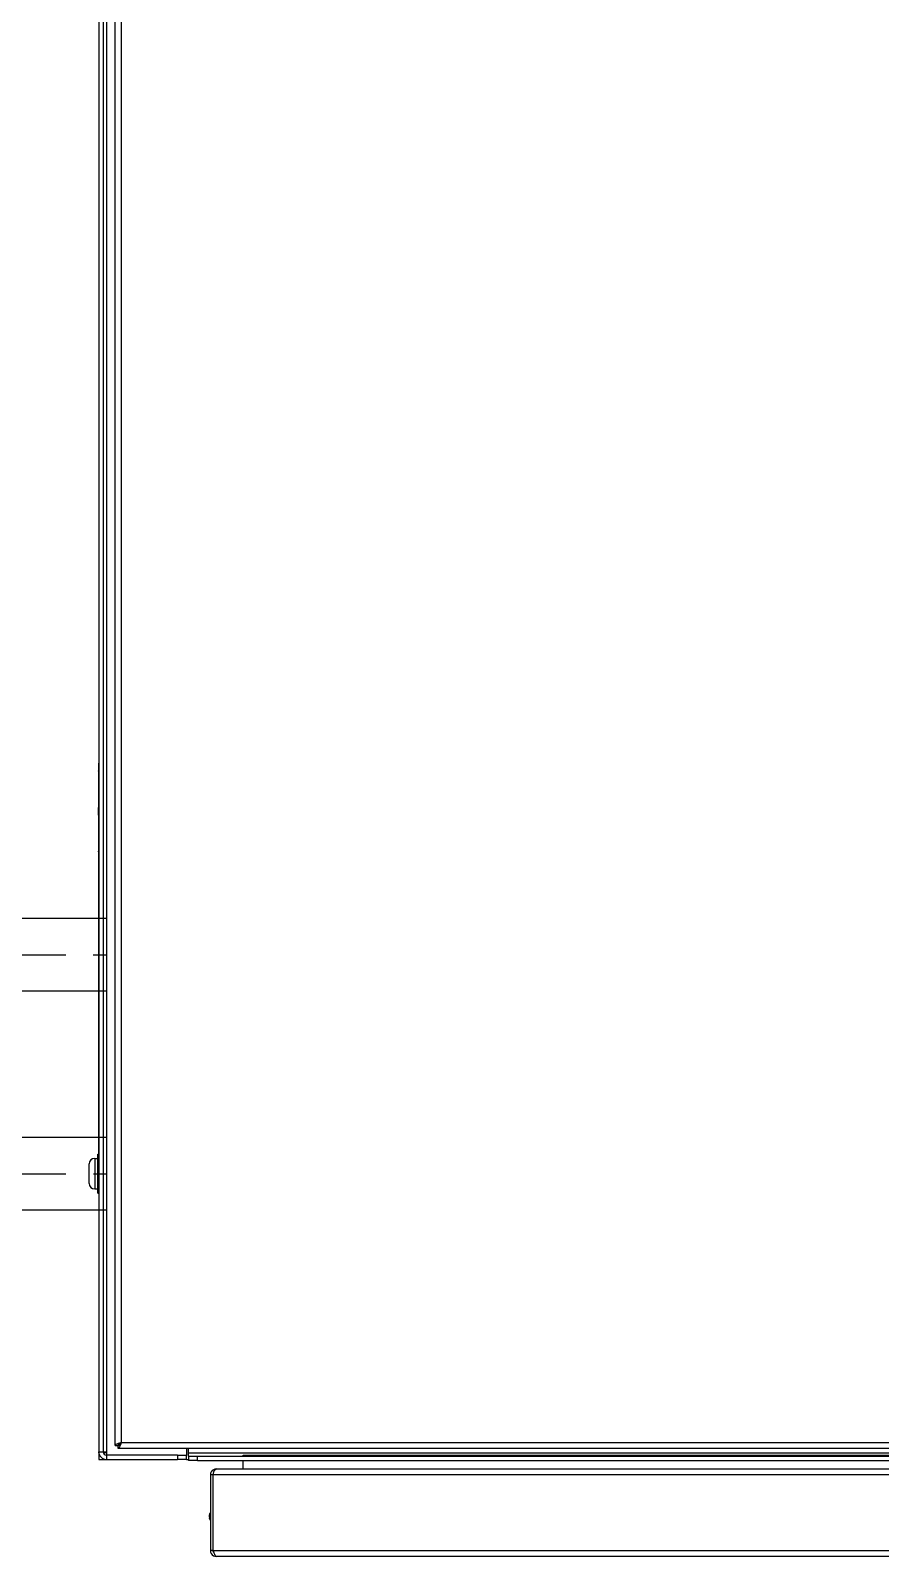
# Model space of a CAD drawing. Extents: x -76427 to 292734, y -42117 to 131250.
# Drawn here: x 11669 to 12057, y 4238 to 4935 of the extents above; entities that cross this region are included whole.
import ezdxf

# ---------------------------------------------------------------- set-up
doc = ezdxf.new("R2010")
doc.units = 0
doc.header["$LTSCALE"] = 10
doc.linetypes.add('CENTER2', pattern=[1.125, 0.75, -0.125, 0.125, -0.125])
doc.linetypes.add('XFM7P10PV$0$CENTER2', pattern=[1.125, 0.75, -0.125, 0.125, -0.125])
for name, color, linetype in [('U-PV-CH-CENTER', 11, 'CENTER2'), ('U-PV-CHR', 3, 'Continuous'), ('U-PV-CHS', 1, 'Continuous'), ('XFM7P10PV$0$U-PV-CH-CENTER', 252, 'XFM7P10PV$0$CENTER2'), ('XFM7P10PV$0$U-PV-CHR', 252, 'Continuous'), ('XFM7P10PV$0$U-PV-CHS', 252, 'Continuous'), ('XFM7Q10PV-200K$0$PV-EQ(200K)', 22, 'Continuous')]:
    doc.layers.add(name, color=color, linetype=linetype)

# ---------------------------------------------------------------- blocks, each defined once
blk = doc.blocks.new('XFM7Q10PV-200K$0$PV-主機 - Mega-V57-CUB_L40')
for p, q in [((-798.96, 1444.4), (-790.08, 1444.4)), ((-922.02, 1440), (-925.02, 1440)), ((-925.02, 1440), (-925.02, 1436.5)), ((-925.02, 1436.5), (-925.02, 1404)), ((-923.02, 1436.5), (-925.02, 1436.5)), ((-923.02, 1404), (-923.02, 1436.5)), ((-921.52, 1436.5), (-923.02, 1436.5)), ((-922.02, 1439.96), (-922.02, 1440)), ((-922.02, 1440), (-921.52, 1440)), ((-922.02, 1436.5), (-922.02, 1437.91)), ((-921.52, 1440), (-921.52, 1438)), ((921.48, 1440), (-921.52, 1440)), ((-921.52, 1438), (-921.52, 1436.5)), ((921.48, 1438), (-921.52, 1438)), ((921.48, 1436.5), (-921.52, 1436.5)), ((-803.42, 1440.5), (-785.62, 1440.5)), ((-803.42, 1440.5), (-803.42, 1440)), ((-787.52, 1441.84), (-801.52, 1441.84)), ((-801.52, 1441.84), (-801.52, 1440.5)), ((-787.52, 1441.84), (-787.52, 1440.5)), ((-785.62, 1440.5), (-785.62, 1440)), ((-607.05, 1440.09), (-785.62, 1440.09)), ((-781.09, 1440.1), (-781.65, 1440.1)), ((-781.65, 1440.09), (-781.65, 1440.1)), ((-781.09, 1440.09), (-781.09, 1440.1)), ((-780.66, 1440.09), (-780.66, 1440.1)), ((-780.16, 1440.09), (-780.16, 1440.1)), ((-779.08, 1440.1), (-779.53, 1440.1)), ((-779.53, 1440.09), (-779.53, 1440.1)), ((-779.08, 1440.09), (-779.08, 1440.1)), ((-778.49, 1440.09), (-778.49, 1440.1)), ((-777.18, 1440.09), (-777.18, 1440.1)), ((-775.82, 1440.09), (-775.82, 1440.1)), ((-775.24, 1440.09), (-775.24, 1440.1)), ((-774.24, 1440.09), (-774.24, 1440.1)), ((-772.88, 1440.1), (-773.37, 1440.1)), ((-773.37, 1440.09), (-773.37, 1440.1)), ((-772.88, 1440.09), (-772.88, 1440.1)), ((-772.46, 1440.09), (-772.46, 1440.1)), ((-772.41, 1440.1), (-772.46, 1440.1)), ((-772.41, 1440.09), (-772.41, 1440.1)), ((-771.25, 1440.09), (-771.25, 1440.1)), ((-769.93, 1440.09), (-769.93, 1440.1)), ((-768.83, 1440.1), (-769.32, 1440.1)), ((-769.32, 1440.09), (-769.32, 1440.1)), ((-768.83, 1440.09), (-768.83, 1440.1)), ((-768.06, 1440.09), (-768.06, 1440.1)), ((-767.49, 1440.09), (-767.49, 1440.1)), ((-766.97, 1440.1), (-767.46, 1440.1)), ((-767.46, 1440.09), (-767.46, 1440.1)), ((-766.97, 1440.09), (-766.97, 1440.1)), ((-766.41, 1440.09), (-766.41, 1440.1)), ((-765.05, 1440.09), (-765.05, 1440.1)), ((-764.14, 1440.09), (-764.14, 1440.1)), ((-763.69, 1440.09), (-763.69, 1440.1)), ((-763.46, 1440.09), (-763.46, 1440.1)), ((-763.39, 1440.1), (-763.46, 1440.1)), ((-762.9, 1440.1), (-763.39, 1440.1)), ((-763.39, 1440.09), (-763.39, 1440.1)), ((-762.41, 1440.1), (-762.9, 1440.1)), ((-762.9, 1440.09), (-762.9, 1440.1)), ((-762.05, 1440.1), (-762.41, 1440.1)), ((-762.41, 1440.09), (-762.41, 1440.1)), ((-762.05, 1440.09), (-762.05, 1440.1)), ((-760.19, 1440.09), (-760.19, 1440.1)), ((-760.08, 1440.09), (-760.08, 1440.1)), ((-758.93, 1440.09), (-758.93, 1440.1)), ((-758.19, 1440.09), (-758.19, 1440.1)), ((-757.86, 1440.09), (-757.86, 1440.1)), ((-757.78, 1440.1), (-757.86, 1440.1)), ((-757.78, 1440.09), (-757.78, 1440.1)), ((-757.37, 1440.09), (-757.37, 1440.1)), ((-757.22, 1440.09), (-757.22, 1440.1)), ((-757.19, 1440.09), (-757.19, 1440.1)), ((-707.05, 1440.14), (-757.05, 1440.14)), ((-757.05, 1440.1), (-757.05, 1440.14)), ((-756.1, 1440.09), (-756.1, 1440.1)), ((-754.79, 1440.09), (-754.79, 1440.1)), ((-754.71, 1440.09), (-754.71, 1440.1)), ((-754.28, 1440.09), (-754.28, 1440.1)), ((-752.83, 1440.1), (-753.39, 1440.1)), ((-753.39, 1440.09), (-753.39, 1440.1)), ((-752.83, 1440.09), (-752.83, 1440.1)), ((-751.94, 1440.1), (-752.3, 1440.1)), ((-752.3, 1440.09), (-752.3, 1440.1)), ((-751.94, 1440.09), (-751.94, 1440.1)), ((-750.94, 1440.09), (-750.94, 1440.1)), ((-749.58, 1440.1), (-750.08, 1440.1)), ((-750.08, 1440.09), (-750.08, 1440.1)), ((-749.16, 1440.1), (-749.58, 1440.1)), ((-749.58, 1440.09), (-749.58, 1440.1)), ((-749.16, 1440.09), (-749.16, 1440.1)), ((-749.11, 1440.1), (-749.16, 1440.1)), ((-749.11, 1440.09), (-749.11, 1440.1)), ((-747.96, 1440.09), (-747.96, 1440.1)), ((-746.02, 1440.1), (-746.64, 1440.1)), ((-746.64, 1440.09), (-746.64, 1440.1)), ((-745.53, 1440.1), (-746.02, 1440.1)), ((-746.02, 1440.09), (-746.02, 1440.1)), ((-745.53, 1440.09), (-745.53, 1440.1)), ((-744.76, 1440.09), (-744.76, 1440.1)), ((-744.19, 1440.09), (-744.19, 1440.1)), ((-743.67, 1440.1), (-744.16, 1440.1)), ((-744.16, 1440.09), (-744.16, 1440.1)), ((-743.35, 1440.1), (-743.67, 1440.1)), ((-743.67, 1440.09), (-743.67, 1440.1)), ((-743.35, 1440.09), (-743.35, 1440.1)), ((-743.11, 1440.09), (-743.11, 1440.1)), ((-741.75, 1440.09), (-741.75, 1440.1)), ((-740.84, 1440.09), (-740.84, 1440.1)), ((-740.17, 1440.1), (-740.4, 1440.1)), ((-740.4, 1440.09), (-740.4, 1440.1)), ((-740.17, 1440.09), (-740.17, 1440.1)), ((-740.09, 1440.1), (-740.17, 1440.1)), ((-739.61, 1440.1), (-740.09, 1440.1)), ((-740.09, 1440.09), (-740.09, 1440.1)), ((-739.11, 1440.1), (-739.61, 1440.1)), ((-739.61, 1440.09), (-739.61, 1440.1)), ((-738.75, 1440.1), (-739.11, 1440.1)), ((-739.11, 1440.09), (-739.11, 1440.1)), ((-737.77, 1440.1), (-738.75, 1440.1)), ((-738.75, 1440.09), (-738.75, 1440.1)), ((-737.77, 1440.09), (-737.77, 1440.1)), ((-737.51, 1440.09), (-737.51, 1440.1)), ((-737.06, 1440.1), (-737.42, 1440.1)), ((-737.42, 1440.09), (-737.42, 1440.1)), ((-737.06, 1440.09), (-737.06, 1440.1)), ((-736.99, 1440.1), (-737.06, 1440.1)), ((-736.5, 1440.1), (-736.99, 1440.1)), ((-736.99, 1440.09), (-736.99, 1440.1)), ((-736.01, 1440.1), (-736.5, 1440.1)), ((-736.5, 1440.09), (-736.5, 1440.1)), ((-735.65, 1440.1), (-736.01, 1440.1)), ((-736.01, 1440.09), (-736.01, 1440.1)), ((-735.65, 1440.09), (-735.65, 1440.1)), ((-735.35, 1440.1), (-735.56, 1440.1)), ((-735.56, 1440.09), (-735.56, 1440.1)), ((-735.35, 1440.09), (-735.35, 1440.1)), ((-733.99, 1440.09), (-733.99, 1440.1)), ((-733.08, 1440.09), (-733.08, 1440.1)), ((-732.19, 1440.1), (-732.64, 1440.1)), ((-732.64, 1440.09), (-732.64, 1440.1)), ((-732.06, 1440.1), (-732.19, 1440.1)), ((-732.19, 1440.09), (-732.19, 1440.1)), ((-732.06, 1440.09), (-732.06, 1440.1)), ((-732.04, 1440.09), (-732.04, 1440.1)), ((-731.08, 1440.09), (-731.08, 1440.1)), ((-729.71, 1440.1), (-730.16, 1440.1)), ((-730.16, 1440.09), (-730.16, 1440.1)), ((-728.47, 1440.1), (-729.71, 1440.1)), ((-729.71, 1440.09), (-729.71, 1440.1)), ((-728.47, 1440.09), (-728.47, 1440.1)), ((-727.59, 1440.1), (-728.12, 1440.1)), ((-728.12, 1440.09), (-728.12, 1440.1)), ((-727.59, 1440.09), (-727.59, 1440.1)), ((-726.23, 1440.09), (-726.23, 1440.1)), ((-725.32, 1440.09), (-725.32, 1440.1)), ((-724.76, 1440.1), (-724.87, 1440.1)), ((-724.87, 1440.09), (-724.87, 1440.1)), ((-724.76, 1440.09), (-724.76, 1440.1)), ((-724.28, 1440.1), (-724.4, 1440.1)), ((-724.4, 1440.09), (-724.4, 1440.1)), ((-723.79, 1440.1), (-724.28, 1440.1)), ((-724.28, 1440.09), (-724.28, 1440.1)), ((-723.79, 1440.09), (-723.79, 1440.1)), ((-722.99, 1440.09), (-722.99, 1440.1)), ((-721.04, 1440.1), (-721.77, 1440.1)), ((-721.77, 1440.09), (-721.77, 1440.1)), ((-721.04, 1440.09), (-721.04, 1440.1)), ((-719.53, 1440.1), (-720.68, 1440.1)), ((-720.68, 1440.09), (-720.68, 1440.1)), ((-718.97, 1440.1), (-719.53, 1440.1)), ((-719.53, 1440.09), (-719.53, 1440.1)), ((-718.97, 1440.09), (-718.97, 1440.1)), ((-718.83, 1440.1), (-718.94, 1440.1)), ((-718.94, 1440.09), (-718.94, 1440.1)), ((-718.27, 1440.1), (-718.83, 1440.1)), ((-718.83, 1440.09), (-718.83, 1440.1)), ((-718.27, 1440.09), (-718.27, 1440.1)), ((-718.15, 1440.09), (-718.15, 1440.1)), ((-717, 1440.09), (-717, 1440.1)), ((-716.27, 1440.09), (-716.27, 1440.1)), ((-715.94, 1440.09), (-715.94, 1440.1)), ((-715.86, 1440.1), (-715.94, 1440.1)), ((-715.46, 1440.1), (-715.86, 1440.1)), ((-715.86, 1440.09), (-715.86, 1440.1)), ((-715.46, 1440.09), (-715.46, 1440.1)), ((-715.3, 1440.09), (-715.3, 1440.1)), ((-715.27, 1440.09), (-715.27, 1440.1)), ((-714.31, 1440.09), (-714.31, 1440.1)), ((-712.95, 1440.1), (-713.39, 1440.1)), ((-713.39, 1440.09), (-713.39, 1440.1)), ((-712.7, 1440.1), (-712.95, 1440.1)), ((-712.95, 1440.09), (-712.95, 1440.1)), ((-712.14, 1440.1), (-712.7, 1440.1)), ((-712.7, 1440.09), (-712.7, 1440.1)), ((-712.14, 1440.09), (-712.14, 1440.1)), ((-711.4, 1440.1), (-711.52, 1440.1)), ((-711.52, 1440.09), (-711.52, 1440.1)), ((-711.4, 1440.09), (-711.4, 1440.1)), ((-710.08, 1440.09), (-710.08, 1440.1)), ((-708.73, 1440.09), (-708.73, 1440.1)), ((-708.49, 1440.09), (-708.49, 1440.1)), ((-708.47, 1440.09), (-708.47, 1440.1)), ((-708.43, 1440.1), (-708.47, 1440.1)), ((-708.43, 1440.09), (-708.43, 1440.1)), ((-707.27, 1440.09), (-707.27, 1440.1)), ((-707.05, 1440.1), (-707.05, 1440.14)), ((-705.95, 1440.09), (-705.95, 1440.1)), ((-705.49, 1440.09), (-705.49, 1440.1)), ((-705.34, 1440.09), (-705.34, 1440.1)), ((-705.32, 1440.09), (-705.32, 1440.1)), ((-704.22, 1440.09), (-704.22, 1440.1)), ((-702.91, 1440.09), (-702.91, 1440.1)), ((-702.83, 1440.09), (-702.83, 1440.1)), ((-702.82, 1440.09), (-702.82, 1440.1)), ((-702.36, 1440.09), (-702.36, 1440.1)), ((-701.61, 1440.09), (-701.61, 1440.1)), ((-701.12, 1440.1), (-701.56, 1440.1)), ((-701.56, 1440.09), (-701.56, 1440.1)), ((-701.12, 1440.09), (-701.12, 1440.1)), ((-700.65, 1440.09), (-700.65, 1440.1)), ((-699.58, 1440.1), (-700.02, 1440.1)), ((-700.02, 1440.09), (-700.02, 1440.1)), ((-699.58, 1440.09), (-699.58, 1440.1)), ((-698.93, 1440.09), (-698.93, 1440.1)), ((-698.32, 1440.1), (-698.81, 1440.1)), ((-698.81, 1440.09), (-698.81, 1440.1)), ((-698.32, 1440.09), (-698.32, 1440.1)), ((-697.56, 1440.09), (-697.56, 1440.1)), ((-696.99, 1440.09), (-696.99, 1440.1)), ((-696.47, 1440.1), (-696.96, 1440.1)), ((-696.96, 1440.09), (-696.96, 1440.1)), ((-695.98, 1440.1), (-696.47, 1440.1)), ((-696.47, 1440.09), (-696.47, 1440.1)), ((-695.81, 1440.1), (-695.98, 1440.1)), ((-695.98, 1440.09), (-695.98, 1440.1)), ((-695.81, 1440.09), (-695.81, 1440.1)), ((-695.69, 1440.09), (-695.69, 1440.1)), ((-694.19, 1440.09), (-694.19, 1440.1)), ((-692.78, 1440.09), (-692.78, 1440.1)), ((-692.64, 1440.1), (-692.78, 1440.1)), ((-692.64, 1440.09), (-692.64, 1440.1)), ((-692.48, 1440.09), (-692.48, 1440.1)), ((-691.74, 1440.09), (-691.74, 1440.1)), ((-691.41, 1440.09), (-691.41, 1440.1)), ((-691.33, 1440.1), (-691.41, 1440.1)), ((-691.28, 1440.1), (-691.33, 1440.1)), ((-691.33, 1440.09), (-691.33, 1440.1)), ((-690.93, 1440.1), (-691.28, 1440.1)), ((-691.28, 1440.09), (-691.28, 1440.1)), ((-690.79, 1440.1), (-690.93, 1440.1)), ((-690.93, 1440.09), (-690.93, 1440.1)), ((-690.79, 1440.09), (-690.79, 1440.1)), ((-690.72, 1440.1), (-690.79, 1440.1)), ((-690.23, 1440.1), (-690.72, 1440.1)), ((-690.72, 1440.09), (-690.72, 1440.1)), ((-689.74, 1440.1), (-690.23, 1440.1)), ((-690.23, 1440.09), (-690.23, 1440.1)), ((-689.37, 1440.1), (-689.74, 1440.1)), ((-689.74, 1440.09), (-689.74, 1440.1)), ((-689.37, 1440.09), (-689.37, 1440.1)), ((-689.07, 1440.09), (-689.07, 1440.1)), ((-687.72, 1440.09), (-687.72, 1440.1)), ((-686.81, 1440.09), (-686.81, 1440.1)), ((-686.28, 1440.1), (-686.36, 1440.1)), ((-686.36, 1440.09), (-686.36, 1440.1)), ((-686.28, 1440.09), (-686.28, 1440.1)), ((-685.2, 1440.1), (-685.73, 1440.1)), ((-685.73, 1440.09), (-685.73, 1440.1)), ((-683.12, 1440.1), (-685.2, 1440.1)), ((-685.2, 1440.09), (-685.2, 1440.1)), ((-682.59, 1440.1), (-683.12, 1440.1)), ((-683.12, 1440.09), (-683.12, 1440.1)), ((-682.59, 1440.09), (-682.59, 1440.1)), ((-682.02, 1440.09), (-682.02, 1440.1)), ((-680.67, 1440.1), (-681.16, 1440.1)), ((-681.16, 1440.09), (-681.16, 1440.1)), ((-680.25, 1440.1), (-680.67, 1440.1)), ((-680.67, 1440.09), (-680.67, 1440.1)), ((-680.25, 1440.09), (-680.25, 1440.1)), ((-680.18, 1440.1), (-680.25, 1440.1)), ((-680.1, 1440.1), (-680.18, 1440.1)), ((-680.18, 1440.09), (-680.18, 1440.1)), ((-679.54, 1440.1), (-680.1, 1440.1)), ((-680.1, 1440.09), (-680.1, 1440.1)), ((-679.54, 1440.09), (-679.54, 1440.1)), ((-679.2, 1440.1), (-679.54, 1440.1)), ((-678.84, 1440.1), (-679.2, 1440.1)), ((-679.2, 1440.09), (-679.2, 1440.1)), ((-678.69, 1440.1), (-678.84, 1440.1)), ((-678.84, 1440.09), (-678.84, 1440.1)), ((-678.63, 1440.1), (-678.69, 1440.1)), ((-678.69, 1440.09), (-678.69, 1440.1)), ((-678.63, 1440.09), (-678.63, 1440.1)), ((-676.99, 1440.09), (-676.99, 1440.1)), ((-674.99, 1440.09), (-674.99, 1440.1)), ((-674.24, 1440.1), (-674.29, 1440.1)), ((-674.29, 1440.09), (-674.29, 1440.1)), ((-674.29, 1440.1), (-674.29, 1440.1)), ((-674.29, 1440.09), (-674.29, 1440.1)), ((-673.73, 1440.1), (-674.24, 1440.1)), ((-674.24, 1440.09), (-674.24, 1440.1)), ((-671.63, 1440.1), (-673.73, 1440.1)), ((-673.73, 1440.09), (-673.73, 1440.1)), ((-671.09, 1440.1), (-671.63, 1440.1)), ((-671.63, 1440.09), (-671.63, 1440.1)), ((-670.89, 1440.1), (-671.09, 1440.1)), ((-671.09, 1440.09), (-671.09, 1440.1)), ((-670.4, 1440.1), (-670.89, 1440.1)), ((-670.89, 1440.09), (-670.89, 1440.1)), ((-670.4, 1440.09), (-670.4, 1440.1)), ((-669.63, 1440.1), (-670.16, 1440.1)), ((-670.16, 1440.09), (-670.16, 1440.1)), ((-669.63, 1440.09), (-669.63, 1440.1)), ((-669.07, 1440.09), (-669.07, 1440.1)), ((-668.66, 1440.1), (-669.04, 1440.1)), ((-669.04, 1440.09), (-669.04, 1440.1)), ((-668.15, 1440.1), (-668.66, 1440.1)), ((-668.66, 1440.09), (-668.66, 1440.1)), ((-666.05, 1440.1), (-668.15, 1440.1)), ((-668.15, 1440.09), (-668.15, 1440.1)), ((-665.51, 1440.1), (-666.05, 1440.1)), ((-666.05, 1440.09), (-666.05, 1440.1)), ((-665.51, 1440.09), (-665.51, 1440.1)), ((-665.24, 1440.1), (-665.27, 1440.1)), ((-665.27, 1440.09), (-665.27, 1440.1)), ((-665.24, 1440.09), (-665.24, 1440.1)), ((-665.01, 1440.1), (-665.24, 1440.1)), ((-664.68, 1440.1), (-665.01, 1440.1)), ((-665.01, 1440.09), (-665.01, 1440.1)), ((-664.68, 1440.09), (-664.68, 1440.1)), ((-661.49, 1440.1), (-663.26, 1440.1)), ((-663.26, 1440.09), (-663.26, 1440.1)), ((-661.49, 1440.09), (-661.49, 1440.1)), ((-659.42, 1440.1), (-661.05, 1440.1)), ((-661.05, 1440.09), (-661.05, 1440.1)), ((-658.85, 1440.1), (-659.42, 1440.1)), ((-659.42, 1440.09), (-659.42, 1440.1)), ((-658.85, 1440.09), (-658.85, 1440.1)), ((-657.31, 1440.1), (-658.85, 1440.1)), ((-657.31, 1440.09), (-657.31, 1440.1)), ((-656.73, 1440.1), (-657.26, 1440.1)), ((-657.26, 1440.09), (-657.26, 1440.1)), ((-656.1, 1440.1), (-656.73, 1440.1)), ((-656.73, 1440.09), (-656.73, 1440.1)), ((-656.1, 1440.09), (-656.1, 1440.1)), ((-655.9, 1440.09), (-655.9, 1440.1)), ((-655.02, 1440.1), (-655.59, 1440.1)), ((-655.59, 1440.09), (-655.59, 1440.1)), ((-654.38, 1440.1), (-655.02, 1440.1)), ((-655.02, 1440.09), (-655.02, 1440.1)), ((-653.62, 1440.1), (-654.38, 1440.1)), ((-654.38, 1440.09), (-654.38, 1440.1)), ((-653.62, 1440.09), (-653.62, 1440.1)), ((-653.44, 1440.09), (-653.44, 1440.1)), ((-652.67, 1440.1), (-653.27, 1440.1)), ((-653.27, 1440.09), (-653.27, 1440.1)), ((-652.12, 1440.1), (-652.67, 1440.1)), ((-652.67, 1440.09), (-652.67, 1440.1)), ((-652.04, 1440.1), (-652.12, 1440.1)), ((-652.12, 1440.09), (-652.12, 1440.1)), ((-652.04, 1440.09), (-652.04, 1440.1)), ((-647.59, 1440.1), (-647.32, 1440.1)), ((-647.59, 1440.09), (-647.59, 1440.1)), ((-630.78, 1440.1), (-647.32, 1440.1)), ((-647.32, 1440.09), (-647.32, 1440.1)), ((-630.78, 1440.1), (-627.32, 1440.1)), ((-630.78, 1440.09), (-630.78, 1440.1)), ((-627.32, 1440.09), (-627.32, 1440.1)), ((-610.78, 1440.1), (-627.32, 1440.1)), ((-610.78, 1440.1), (-610.51, 1440.1)), ((-610.78, 1440.09), (-610.78, 1440.1)), ((-610.51, 1440.09), (-610.51, 1440.1)), ((-607.05, 1440), (-607.05, 1440.09)), ((-920.02, 1431.18), (-918.77, 1431.18)), ((-920.02, 598.82), (-920.02, 1431.18)), ((-918.42, 1431.18), (-918.77, 1431.18)), ((-918.7, 1432.5), (-918.7, 1431.25)), ((-918.7, 1432.5), (918.65, 1432.5)), ((-917.27, 1429.75), (-917.27, 600.25)), ((917.23, 1429.75), (-917.27, 1429.75)), ((-925.02, 1400), (-925.02, 1404)), ((-923.02, 1404), (-925.02, 1404)), ((-923.02, 1404), (-923.02, 1400)), ((-925.52, 1395), (-925.52, 1399)), ((-923.52, 1399), (-925.52, 1399)), ((-925.52, 1395), (-923.52, 1395)), ((-925.52, 1395), (-925.52, -1365)), ((-925.02, 1400), (-925.02, 1399)), ((-925.02, 1400), (-923.02, 1400)), ((-923.52, 1399), (-923.52, 1395)), ((-923.52, 1399), (-922.02, 1399)), ((-923.52, 1395), (-923.52, -1365)), ((-920.02, 1400), (-923.02, 1400)), ((-922.02, 1399), (-920.02, 1399)), ((-922.02, 1399), (-922.02, -1369)), ((-932.07, 1389.05), (-966.57, 1389.05)), ((-966.57, 1387.8), (-966.57, 1389.05)), ((-966.57, 1387.8), (-932.07, 1387.8)), ((-966.57, 1387.73), (-932.07, 1387.73)), ((-966.57, 1387.73), (-966.57, 740.37)), ((-956.23, 1387.73), (-956.05, 1387.8)), ((-952.84, 1389.05), (-951.78, 1389.46)), ((-932.07, 1387.8), (-932.07, 1389.05)), ((-932.07, 740.37), (-932.07, 1387.73)), ((-969.32, 741.8), (-969.32, 1386.3)), ((-929.33, 1386.3), (-929.32, 1386.3)), ((-929.32, 1386.23), (-929.32, 1386.3)), ((-929.32, 1386.23), (-929.32, 741.87)), ((-929.32, 1374.05), (-925.52, 1374.05)), ((-923.52, 1374.05), (-923.07, 1374.05)), ((-923.07, 1374.05), (-923.07, 754.05))]:
    blk.add_line(p, q)
for centre, radius, start, end in [((-798.96, 1441.84), 2.56, 90, 180), ((-790.08, 1441.84), 2.56, 0, 90), ((-921.52, 1436.5), 3.5, 90, 180), ((-921.52, 1436.5), 1.5, 90, 180), ((-950.87, 1387.13), 2.5, 50.08863, 111.26527), ((-950.87, 1387.13), 2.5, 13.81299, 15.48808), ((-932.07, 1386.3), 1.5, 68.99735, 90)]:
    blk.add_arc(centre, radius, start, end)
for start_param, end_param in [(1.109851, 1.140869), (0, 0.450865)]:
    blk.add_ellipse((-950.87, 1387.13), major_axis=(-0.91, 2.33), ratio=0.45399, start_param=start_param, end_param=end_param)
for points in [[(-780.16, 1440.1), (-780.4, 1440.1), (-780.66, 1440.1)], [(-779.53, 1440.1), (-779.69, 1440.1), (-779.98, 1440.1), (-780.16, 1440.1)], [(-777.18, 1440.1), (-777.75, 1440.1), (-778.2, 1440.1), (-778.49, 1440.1)], [(-775.82, 1440.1), (-776.12, 1440.1), (-776.57, 1440.1), (-777.18, 1440.1)], [(-774.24, 1440.1), (-774.56, 1440.1), (-775.03, 1440.1), (-775.16, 1440.1), (-775.24, 1440.1)], [(-773.37, 1440.1), (-773.71, 1440.1), (-774.24, 1440.1)], [(-771.25, 1440.1), (-771.73, 1440.1), (-772.33, 1440.1), (-772.41, 1440.1)], [(-769.93, 1440.1), (-770.06, 1440.1), (-770.25, 1440.1), (-770.88, 1440.1), (-771.25, 1440.1)], [(-768.06, 1440.1), (-768.28, 1440.1), (-768.67, 1440.1), (-768.76, 1440.1), (-768.83, 1440.1)], [(-767.49, 1440.1), (-767.54, 1440.1), (-767.84, 1440.1), (-768.06, 1440.1)], [(-767.46, 1440.1), (-767.47, 1440.1), (-767.49, 1440.1)], [(-765.05, 1440.1), (-765.65, 1440.1), (-766.1, 1440.1), (-766.41, 1440.1)], [(-764.14, 1440.1), (-764.51, 1440.1), (-765.05, 1440.1)], [(-763.69, 1440.1), (-763.87, 1440.1), (-764.14, 1440.1)], [(-760.08, 1440.1), (-760.15, 1440.1), (-760.19, 1440.1)], [(-758.93, 1440.1), (-759.27, 1440.1), (-759.79, 1440.1), (-760.03, 1440.1), (-760.08, 1440.1)], [(-758.19, 1440.1), (-758.31, 1440.1), (-758.7, 1440.1), (-758.93, 1440.1)], [(-757.86, 1440.1), (-757.93, 1440.1), (-758.04, 1440.1), (-758.19, 1440.1)], [(-757.22, 1440.1), (-757.24, 1440.1), (-757.28, 1440.1), (-757.37, 1440.1)], [(-757.19, 1440.1), (-757.21, 1440.1), (-757.22, 1440.1)], [(-756.1, 1440.1), (-756.47, 1440.1), (-756.93, 1440.1), (-757.15, 1440.1), (-757.19, 1440.1)], [(-754.79, 1440.1), (-754.85, 1440.1), (-755.16, 1440.1), (-755.72, 1440.1), (-756.1, 1440.1)], [(-754.71, 1440.1), (-754.74, 1440.1), (-754.79, 1440.1)], [(-750.94, 1440.1), (-751.26, 1440.1), (-751.74, 1440.1), (-751.86, 1440.1), (-751.94, 1440.1)], [(-750.08, 1440.1), (-750.42, 1440.1), (-750.94, 1440.1)], [(-747.96, 1440.1), (-748.43, 1440.1), (-749.03, 1440.1), (-749.11, 1440.1)], [(-746.64, 1440.1), (-746.76, 1440.1), (-746.95, 1440.1), (-747.58, 1440.1), (-747.96, 1440.1)], [(-744.76, 1440.1), (-744.98, 1440.1), (-745.37, 1440.1), (-745.46, 1440.1), (-745.53, 1440.1)], [(-744.19, 1440.1), (-744.24, 1440.1), (-744.54, 1440.1), (-744.76, 1440.1)], [(-744.16, 1440.1), (-744.18, 1440.1), (-744.19, 1440.1)], [(-741.75, 1440.1), (-742.35, 1440.1), (-742.81, 1440.1), (-743.11, 1440.1)], [(-740.84, 1440.1), (-741.21, 1440.1), (-741.75, 1440.1)], [(-740.4, 1440.1), (-740.57, 1440.1), (-740.84, 1440.1)], [(-737.42, 1440.1), (-737.47, 1440.1), (-737.51, 1440.1)], [(-735.56, 1440.1), (-735.61, 1440.1), (-735.65, 1440.1)], [(-733.99, 1440.1), (-734.59, 1440.1), (-735.05, 1440.1), (-735.35, 1440.1)], [(-733.08, 1440.1), (-733.46, 1440.1), (-733.99, 1440.1)], [(-732.64, 1440.1), (-732.81, 1440.1), (-733.08, 1440.1)], [(-732.04, 1440.1), (-732.05, 1440.1), (-732.06, 1440.1)], [(-731.08, 1440.1), (-731.34, 1440.1), (-731.77, 1440.1), (-731.99, 1440.1), (-732.04, 1440.1)], [(-730.16, 1440.1), (-730.48, 1440.1), (-731.08, 1440.1)], [(-726.23, 1440.1), (-726.83, 1440.1), (-727.28, 1440.1), (-727.59, 1440.1)], [(-725.32, 1440.1), (-725.69, 1440.1), (-726.23, 1440.1)], [(-724.87, 1440.1), (-725.05, 1440.1), (-725.32, 1440.1)], [(-724.4, 1440.1), (-724.59, 1440.1), (-724.76, 1440.1)], [(-722.99, 1440.1), (-723.25, 1440.1), (-723.66, 1440.1), (-723.79, 1440.1)], [(-721.77, 1440.1), (-721.88, 1440.1), (-722.06, 1440.1), (-722.63, 1440.1), (-722.99, 1440.1)], [(-720.68, 1440.1), (-720.85, 1440.1), (-721.04, 1440.1)], [(-718.94, 1440.1), (-718.96, 1440.1), (-718.97, 1440.1)], [(-718.15, 1440.1), (-718.22, 1440.1), (-718.27, 1440.1)], [(-717, 1440.1), (-717.35, 1440.1), (-717.86, 1440.1), (-718.11, 1440.1), (-718.15, 1440.1)], [(-716.27, 1440.1), (-716.38, 1440.1), (-716.78, 1440.1), (-717, 1440.1)], [(-715.94, 1440.1), (-716.01, 1440.1), (-716.12, 1440.1), (-716.27, 1440.1)], [(-715.3, 1440.1), (-715.38, 1440.1), (-715.46, 1440.1)], [(-715.27, 1440.1), (-715.29, 1440.1), (-715.3, 1440.1)], [(-714.31, 1440.1), (-714.57, 1440.1), (-715.01, 1440.1), (-715.23, 1440.1), (-715.27, 1440.1)], [(-713.39, 1440.1), (-713.71, 1440.1), (-714.31, 1440.1)], [(-710.08, 1440.1), (-710.66, 1440.1), (-711.1, 1440.1), (-711.4, 1440.1)], [(-708.73, 1440.1), (-709.03, 1440.1), (-709.48, 1440.1), (-710.08, 1440.1)], [(-708.47, 1440.1), (-708.48, 1440.1), (-708.49, 1440.1)], [(-707.27, 1440.1), (-707.74, 1440.1), (-708.34, 1440.1), (-708.43, 1440.1)], [(-705.95, 1440.1), (-706.07, 1440.1), (-706.26, 1440.1), (-706.89, 1440.1), (-707.27, 1440.1)], [(-705.49, 1440.1), (-705.69, 1440.1), (-705.95, 1440.1)], [(-705.34, 1440.1), (-705.36, 1440.1), (-705.4, 1440.1), (-705.49, 1440.1)], [(-705.32, 1440.1), (-705.33, 1440.1), (-705.34, 1440.1)], [(-704.22, 1440.1), (-704.59, 1440.1), (-705.05, 1440.1), (-705.27, 1440.1), (-705.32, 1440.1)], [(-702.91, 1440.1), (-702.98, 1440.1), (-703.28, 1440.1), (-703.84, 1440.1), (-704.22, 1440.1)], [(-702.83, 1440.1), (-702.86, 1440.1), (-702.91, 1440.1)], [(-702.82, 1440.1), (-702.82, 1440.1), (-702.83, 1440.1)], [(-702.36, 1440.1), (-702.57, 1440.1), (-702.82, 1440.1)], [(-701.61, 1440.1), (-701.68, 1440.1), (-702.04, 1440.1), (-702.36, 1440.1)], [(-701.56, 1440.1), (-701.58, 1440.1), (-701.61, 1440.1)], [(-700.65, 1440.1), (-700.88, 1440.1), (-701.12, 1440.1)], [(-700.02, 1440.1), (-700.19, 1440.1), (-700.48, 1440.1), (-700.65, 1440.1)], [(-698.93, 1440.1), (-699.21, 1440.1), (-699.58, 1440.1)], [(-698.81, 1440.1), (-698.87, 1440.1), (-698.93, 1440.1)], [(-697.56, 1440.1), (-697.77, 1440.1), (-698.16, 1440.1), (-698.26, 1440.1), (-698.32, 1440.1)], [(-696.99, 1440.1), (-697.03, 1440.1), (-697.34, 1440.1), (-697.56, 1440.1)], [(-696.96, 1440.1), (-696.97, 1440.1), (-696.99, 1440.1)], [(-695.69, 1440.1), (-695.77, 1440.1), (-695.81, 1440.1)], [(-694.19, 1440.1), (-694.64, 1440.1), (-695.32, 1440.1), (-695.68, 1440.1), (-695.69, 1440.1)], [(-692.78, 1440.1), (-692.92, 1440.1), (-693.13, 1440.1), (-693.79, 1440.1), (-694.19, 1440.1)], [(-692.48, 1440.1), (-692.56, 1440.1), (-692.64, 1440.1)], [(-691.74, 1440.1), (-691.86, 1440.1), (-692.26, 1440.1), (-692.48, 1440.1)], [(-691.41, 1440.1), (-691.48, 1440.1), (-691.59, 1440.1), (-691.74, 1440.1)], [(-687.72, 1440.1), (-688.31, 1440.1), (-688.77, 1440.1), (-689.07, 1440.1)], [(-686.81, 1440.1), (-687.18, 1440.1), (-687.72, 1440.1)], [(-686.36, 1440.1), (-686.54, 1440.1), (-686.81, 1440.1)], [(-681.16, 1440.1), (-681.5, 1440.1), (-682.02, 1440.1)], [(-676.99, 1440.1), (-677.43, 1440.1), (-678.13, 1440.1), (-678.52, 1440.1), (-678.63, 1440.1)], [(-674.99, 1440.1), (-675.19, 1440.1), (-675.48, 1440.1), (-676.39, 1440.1), (-676.99, 1440.1)], [(-669.04, 1440.1), (-669.05, 1440.1), (-669.07, 1440.1)], [(-663.26, 1440.1), (-663.79, 1440.1), (-664.35, 1440.1), (-664.55, 1440.1), (-664.68, 1440.1)], [(-657.26, 1440.1), (-657.29, 1440.1), (-657.31, 1440.1)], [(-655.9, 1440.1), (-655.98, 1440.1), (-656.1, 1440.1)], [(-655.59, 1440.1), (-655.8, 1440.1), (-655.9, 1440.1)], [(-653.44, 1440.1), (-653.59, 1440.1), (-653.62, 1440.1)], [(-653.27, 1440.1), (-653.37, 1440.1), (-653.44, 1440.1)]]:
    blk.add_open_spline(points, degree=2)
for points, degree, knots in [([(-753.39, 1440.1), (-753.56, 1440.1), (-753.99, 1440.1), (-754.17, 1440.1), (-754.28, 1440.1)], 2, [0.474575, 0.474575, 0.474575, 1, 2, 3, 3, 3]), ([(-752.3, 1440.1), (-752.43, 1440.1), (-752.69, 1440.1), (-752.83, 1440.1)], 2, [0.258893, 0.258893, 0.258893, 1, 1.56741, 1.56741, 1.56741]), ([(-711.52, 1440.1), (-711.69, 1440.1), (-711.97, 1440.1), (-712.14, 1440.1)], 2, [0, 0, 0, 1, 1.955401, 1.955401, 1.955401]), ([(-708.49, 1440.1), (-708.54, 1440.1), (-708.71, 1440.1), (-708.73, 1440.1)], 2, [0, 0, 0, 1, 1.129014, 1.129014, 1.129014]), ([(-689.07, 1440.1), (-689.13, 1440.1), (-689.27, 1440.1), (-689.37, 1440.1)], 2, [0.6541784, 0.6541784, 0.6541784, 1, 1.6457976, 1.6457976, 1.6457976]), ([(-685.73, 1440.1), (-685.82, 1440.1), (-686.09, 1440.1), (-686.28, 1440.1)], 2, [0.769204, 0.769204, 0.769204, 1, 2, 2, 2]), ([(-682.02, 1440.1), (-682.35, 1440.1), (-682.59, 1440.1), (-682.59, 1440.1)], 2, [0, 0, 0, 1, 1.016203, 1.016203, 1.016203]), ([(-674.29, 1440.1), (-674.5, 1440.1), (-674.81, 1440.1), (-674.99, 1440.1)], 2, [0, 0, 0, 1, 1.384323, 1.384323, 1.384323]), ([(-670.16, 1440.1), (-670.27, 1440.1), (-670.35, 1440.1), (-670.4, 1440.1)], 2, [1.325227, 1.325227, 1.325227, 2, 3, 3, 3]), ([(-669.07, 1440.1), (-669.11, 1440.1), (-669.41, 1440.1), (-669.63, 1440.1)], 2, [0, 0, 0, 1, 1.991367, 1.991367, 1.991367]), ([(-665.27, 1440.1), (-665.34, 1440.1), (-665.45, 1440.1), (-665.51, 1440.1)], 2, [0, 0, 0, 1, 1.27773, 1.27773, 1.27773]), ([(-661.05, 1440.1), (-661.15, 1440.1), (-661.35, 1440.1), (-661.49, 1440.1)], 2, [0.409141, 0.409141, 0.409141, 1, 1.808251, 1.808251, 1.808251]), ([(-917.27, 1429.75), (-918.27, 1430.08), (-919.25, 1430.41), (-919.71, 1430.74), (-919.92, 1430.89), (-920.02, 1431.03), (-920.02, 1431.18)], 3, [0, 0, 0, 0, 1.087346, 1.087346, 1.087346, 1.570796, 1.570796, 1.570796, 1.570796]), ([(-917.27, 1429.75), (-917.91, 1430.13), (-918.51, 1430.52), (-918.71, 1430.9), (-918.75, 1430.99), (-918.77, 1431.09), (-918.77, 1431.18)], 3, [0, 0, 0, 0, 1.265256, 1.265256, 1.265256, 1.570796, 1.570796, 1.570796, 1.570796]), ([(-917.27, 1429.75), (-917.6, 1430.75), (-917.93, 1431.72), (-918.26, 1432.18), (-918.41, 1432.39), (-918.56, 1432.5), (-918.7, 1432.5)], 3, [0, 0, 0, 0, 1.087346, 1.087346, 1.087346, 1.570796, 1.570796, 1.570796, 1.570796]), ([(-918.7, 1431.25), (-918.32, 1431.25), (-917.94, 1430.8), (-917.55, 1430.2), (-917.46, 1430.06), (-917.37, 1429.9), (-917.27, 1429.75)], 3, [0, 0, 0, 0, 1.265256, 1.265256, 1.265256, 1.570796, 1.570796, 1.570796, 1.570796]), ([(-966.57, 1389.05), (-967.57, 1389.05), (-968.55, 1388.46), (-969.01, 1387.58), (-969.22, 1387.19), (-969.32, 1386.74), (-969.32, 1386.3)], 3, [0, 0, 0, 0, 1.087346, 1.087346, 1.087346, 1.570796, 1.570796, 1.570796, 1.570796]), ([(-969.32, 1386.3), (-969.32, 1386.63), (-968.74, 1386.96), (-967.85, 1387.29), (-967.46, 1387.44), (-967.02, 1387.58), (-966.57, 1387.73)], 3, [0, 0, 0, 0, 1.087346, 1.087346, 1.087346, 1.570796, 1.570796, 1.570796, 1.570796]), ([(-967.62, 1387.37), (-967.45, 1387.53), (-967.25, 1387.66), (-967.03, 1387.73), (-966.88, 1387.78), (-966.73, 1387.8), (-966.57, 1387.8)], 3, [0.7978126, 0.7978126, 0.7978126, 0.7978126, 1.2652557, 1.2652557, 1.2652557, 1.5707963, 1.5707963, 1.5707963, 1.5707963]), ([(-929.32, 1386.3), (-929.32, 1387.24), (-929.85, 1388.17), (-930.66, 1388.66), (-931.09, 1388.91), (-931.58, 1389.05), (-932.07, 1389.05)], 3, [-1.570796, -1.570796, -1.570796, -1.570796, -0.539931, -0.539931, -0.539931, 0, 0, 0, 0]), ([(-932.07, 1387.73), (-931.13, 1387.73), (-930.2, 1387.44), (-929.72, 1387), (-929.46, 1386.77), (-929.32, 1386.5), (-929.32, 1386.23)], 3, [0, 0, 0, 0, 1.030866, 1.030866, 1.030866, 1.570796, 1.570796, 1.570796, 1.570796])]:
    blk.add_open_spline(points, degree=degree, knots=knots)
blk = doc.blocks.new('XFM7Q10PV-200K')
at = {"layer": 'XFM7Q10PV-200K$0$PV-EQ(200K)', "rotation": 90}
blk.add_blockref('XFM7Q10PV-200K$0$PV-主機 - Mega-V57-CUB_L40', (13140, 5207.41), dxfattribs=at)
blk = doc.blocks.new('XFM7P10PV$0$PV-主機-冷卻水組')
at = {"layer": 'XFM7P10PV$0$U-PV-CH-CENTER'}
for p, q in [((130.255, -1.441), (87.148, -1.441)), ((130.247, -11.441), (87.148, -11.441))]:
    blk.add_line(p, q, dxfattribs=at)
at = {"layer": 'XFM7P10PV$0$U-PV-CHR'}
for p, q in [((130.247, -9.771), (87.148, -9.771)), ((87.148, -13.111), (130.247, -13.111))]:
    blk.add_line(p, q, dxfattribs=at)
at = {"layer": 'XFM7P10PV$0$U-PV-CHS'}
for p, q in [((130.255, 0.229), (87.148, 0.229)), ((87.148, -3.111), (130.255, -3.111))]:
    blk.add_line(p, q, dxfattribs=at)
blk = doc.blocks.new('XFM7P10PV')
at = {"layer": 'XFM7P10PV$0$U-PV-CH-CENTER', "xscale": -10, "yscale": 10, "zscale": 10}
blk.add_blockref('XFM7P10PV$0$PV-主機-冷卻水組', (12574.98, 4527.29), dxfattribs=at)
blk = doc.blocks.new('PV-主機-冷卻水組')
at = {"layer": 'U-PV-CH-CENTER'}
for p, q in [((130.255, -1.441), (87.148, -1.441)), ((130.247, -11.441), (87.148, -11.441))]:
    blk.add_line(p, q, dxfattribs=at)
at = {"layer": 'U-PV-CHR'}
for p, q in [((130.247, -9.771), (87.148, -9.771)), ((87.148, -13.111), (130.247, -13.111))]:
    blk.add_line(p, q, dxfattribs=at)
at = {"layer": 'U-PV-CHS'}
for p, q in [((130.255, 0.229), (87.148, 0.229)), ((87.148, -3.111), (130.255, -3.111))]:
    blk.add_line(p, q, dxfattribs=at)

msp = doc.modelspace()

# ---------------------------------------------------------------- block references
for name in ['XFM7Q10PV-200K', 'XFM7P10PV']:
    msp.add_blockref(name, (0, 0))
at = {"layer": 'U-PV-CH-CENTER', "xscale": -10, "yscale": 10, "zscale": 10}
msp.add_blockref('PV-主機-冷卻水組', (12574.98, 4527.29), dxfattribs=at)

doc.saveas('drawing.dxf')
